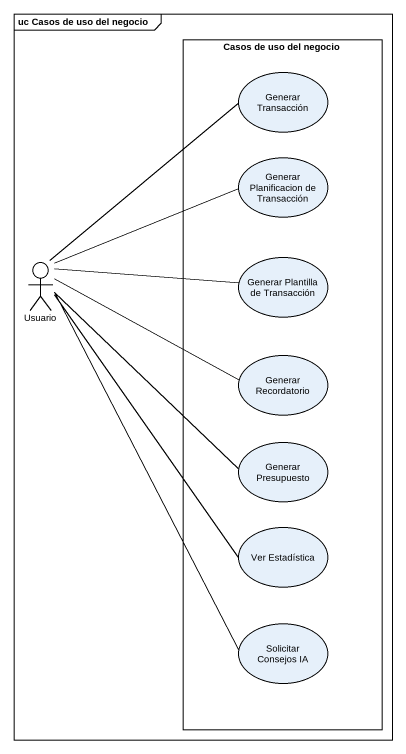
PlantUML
@startuml
mainframe uc Casos de uso del negocio
rectangle "Casos de uso del negocio" as Casos_de_uso_del_negocio {
  usecase "Generar Transacción" as Generar_Transacción
  usecase "Generar Planificacion de Transacción" as Generar_Planificacion_de
  usecase "Generar Plantilla de Transacción" as Generar_Plantilla_de
  usecase "Generar Recordatorio" as Generar_Recordatorio
  usecase "Generar Presupuesto" as Generar_Presupuesto
  usecase "Ver Estadística" as Ver_Estadística
  usecase "Solicitar Consejos IA" as Solicitar_Consejos_IA
}
actor Usuario
Generar_Transacción -- Usuario
Generar_Planificacion_de -left- Usuario
Generar_Plantilla_de -left- Usuario
Generar_Recordatorio -left- Usuario
Generar_Presupuesto -up- Usuario
Ver_Estadística -up- Usuario
Solicitar_Consejos_IA -up- Usuario
@enduml
